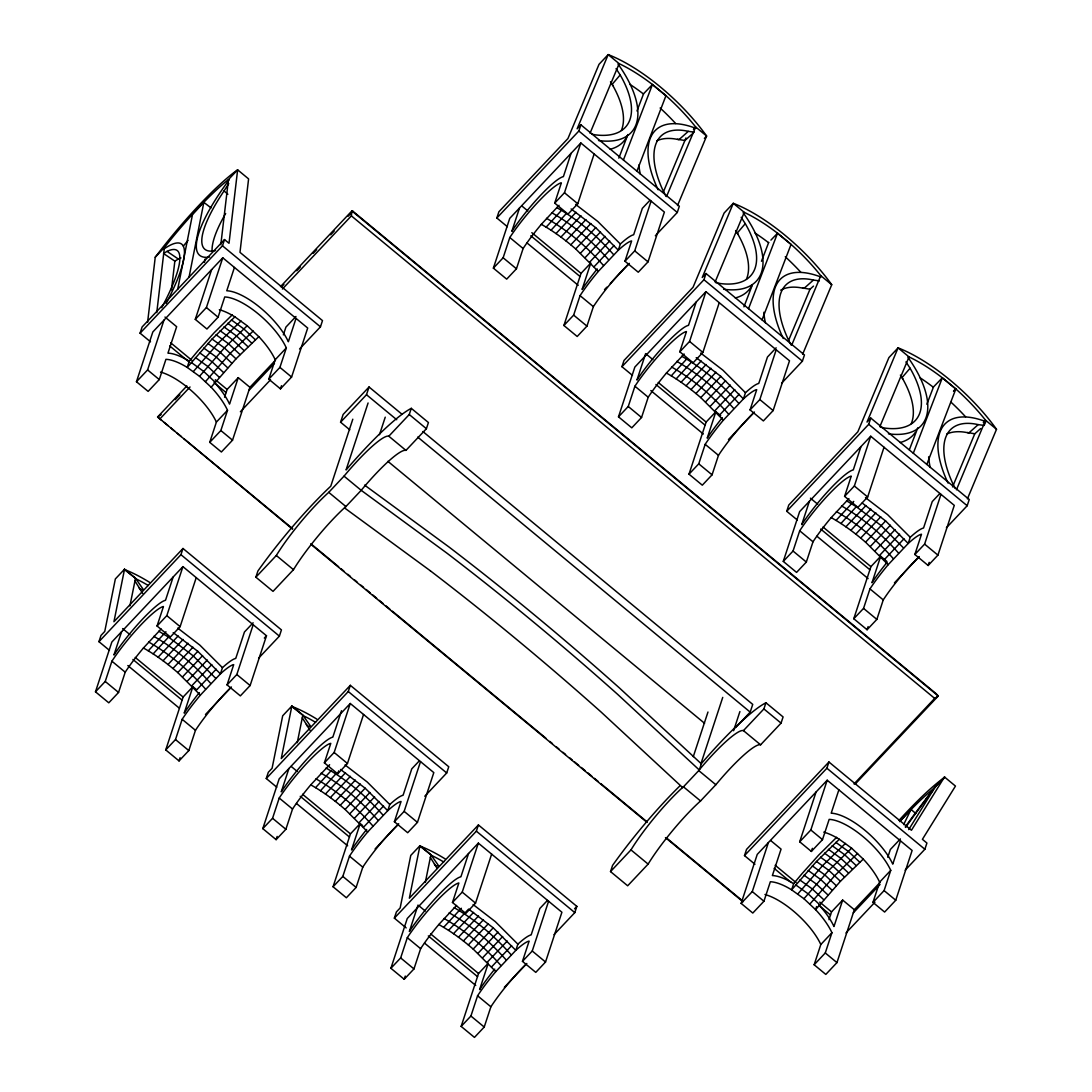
<?xml version="1.0" encoding="UTF-8"?>
<svg xmlns="http://www.w3.org/2000/svg" width="1092" height="1092" viewBox="0 0 1092 1092"><rect width="100%" height="100%" fill="white"/><g stroke="black" fill="none" stroke-linecap="round" stroke-linejoin="round"><path stroke-width="1.5" d="M282.391 289.025L351.365 215.875L351.883 210.947L352.893 211.247L936.213 693.761L938.246 696L855.159 784.124M147.597 322.331L155.241 257.221A105.842 16.899 -50.4 0 1 237.633 169.833L248.594 178.897L239.981 252.361L322.495 320.611L320.447 326.836L299.563 348.99M156.77 312.599L164.414 247.488A97.038 15.493 -50.4 0 1 192.561 214.209L203.767 202.32A97.038 15.493 -50.4 0 1 228.46 179.566L237.633 169.833L229.02 243.298L224.515 239.571L142.124 326.958L140.076 333.183L150.532 341.823M171.458 289.899L174.843 261.138L179.061 258.613M220.816 244.676L228.46 179.566M177.723 289.203L192.561 214.209L203.876 202.211L189.025 277.218M204.422 262.394L205.078 259.063M134.944 580.985L140.09 589.175L143.462 589.694L135.504 578.282L124.543 569.205L113.937 621.73L182.992 548.484L281.436 629.907L279.388 636.131L258.599 658.176M129.921 605.869L135.504 578.282L124.311 569.451A105.842 39.408 43.3 0 1 149.604 582.336M302.279 717.826L307.412 726.016L310.783 726.535L302.825 715.123L291.864 706.046L281.258 758.571L350.327 685.326L448.757 766.748L446.71 772.972L424.774 796.245M297.256 742.71L302.825 715.123L291.632 706.292A105.842 39.408 43.3 0 1 316.926 719.178M430.357 857.466L435.503 865.656L438.875 866.161L430.917 854.749L419.956 845.686L409.35 898.197L478.405 824.951L576.849 906.387L574.802 912.612L554.013 934.656M425.334 882.35L430.917 854.749L419.724 845.931A105.842 39.408 43.3 0 1 445.017 858.817M275.498 360.169L249.918 387.305L232.528 440.185L221.389 451.992L209.732 442.342L220.857 430.535L227.518 410.278A48.157 17.936 43.3 0 0 211.152 387.223L199.522 376.303L187.21 367.417A48.157 17.936 43.3 0 0 165.929 359.323L159.268 379.579L148.13 391.386L136.459 381.736L152.825 331.968L222.768 257.794L307.698 328.05L291.591 377.04L280.453 388.848L268.782 379.197L275.198 359.718L286.336 347.911A48.157 17.936 43.3 0 0 224.734 296.956L218.072 317.212L206.934 329.02L195.277 319.369L211.63 269.601M136.459 381.736L147.597 369.929L163.964 320.161M140.076 333.183L222.468 245.796L224.515 239.571M195.277 319.369L206.402 307.562L222.768 257.794M232.241 314.851L214.114 332.801L197.488 351.365L189.244 361.234L187.21 367.417L212.066 339.039L234.889 316.857L247.188 325.744L258.831 336.664A48.157 17.936 43.3 0 1 275.198 359.718M109.446 650.354L98.949 641.673L100.996 635.448L104.75 631.449L115.356 578.937L124.543 569.205M234.439 267.444L226.767 290.772A48.157 17.936 43.3 0 1 288.356 341.728L296.028 318.4M161.125 628.978L143.434 647.993A48.157 7.685 -50.4 0 0 125.211 672.194L118.55 692.451L108.791 702.811L95.482 691.809L111.848 642.028L182.924 566.639L266.489 635.762L250.123 685.53L240.363 695.891L227.068 684.889L233.715 664.618A48.157 7.685 -50.4 0 0 220.42 673.86L200.382 695.113A48.157 7.685 -50.4 0 0 182.159 719.3L175.498 739.571L165.738 749.917L179.047 760.919L188.807 750.573L195.468 730.316A48.157 7.685 -50.4 0 1 231.422 687.005M95.482 691.809L105.241 681.449L111.903 661.192A48.157 7.685 -50.4 0 1 163.459 606.51L157.057 625.989L170.366 637.005L180.125 626.644L196.232 577.654M121.608 631.681L113.937 655.009A48.157 7.685 -50.4 0 1 165.493 600.327L173.164 576.999M209.732 442.342L216.393 422.085L227.518 410.278M224.556 397.242L227.109 389.462L238.247 377.655L249.918 387.305M238.247 377.655L229.552 404.095A48.157 17.936 43.3 0 0 214.264 382.2M98.949 641.673L180.944 554.695L182.992 548.484M157.057 625.989L166.817 615.642L182.924 566.639M283.36 334.875L285.927 327.095L295.946 316.475M268.782 379.197L279.921 367.39L286.336 347.911M280.453 388.848L281.49 385.694M165.738 749.917L183.128 697.037L192.888 686.691L196.519 689.694M192.888 686.691L184.193 713.131A48.157 7.685 -50.4 0 1 199.345 692.628M179.047 760.919L180.098 757.712M253.126 622.795L244.444 632.009L235.749 658.449A48.157 7.685 -50.4 0 0 222.454 667.676L220.42 673.86L197.816 651.337L173.205 632.623M255.869 577.19L276.317 555.5A60.456 9.651 -50.4 0 1 328.747 492.356L345.891 506.538A60.456 9.651 -50.4 0 0 293.475 569.683L273.027 591.373L255.869 577.19L257.903 571.007A106.661 17.022 -50.4 0 1 330.78 486.172L352.798 419.205M227.068 684.889L236.827 674.528L253.18 624.76M349.781 429.811L340.581 422.208L343.12 414.482L369.041 386.991L401.883 414.168M340.581 422.208L366.489 394.717L369.041 386.991M368.086 402.975L346.068 469.956A106.552 17.008 -50.4 0 1 411.288 408.34L428.433 422.536L426.399 428.706L405.951 450.395A60.388 9.637 -50.4 0 0 361.193 490.322L344.581 507.944L430.385 570.829M276.767 787.196L266.271 778.514L268.318 772.29L272.085 768.29L282.691 715.779L291.864 706.046M379.484 434.712L385.244 417.171M329.62 764.7L310.756 784.834A48.157 7.685 -50.4 0 0 292.533 809.036L285.872 829.292L276.112 839.652L262.803 828.637L279.17 778.869L350.259 703.48L433.811 772.604L417.444 822.372L407.685 832.732L394.389 821.73L401.051 801.46A48.157 7.685 -50.4 0 0 387.742 810.701L367.704 831.954A48.157 7.685 -50.4 0 0 349.481 856.142L342.82 876.412L333.06 886.759L346.369 897.761L356.128 887.414L362.79 867.157A48.157 7.685 -50.4 0 1 398.744 823.846M262.803 828.637L272.563 818.29L279.224 798.034A48.157 7.685 -50.4 0 1 330.794 743.352L324.379 762.83L337.687 773.846L347.447 763.485L363.554 714.496M288.93 768.522L281.258 791.85A48.157 7.685 -50.4 0 1 332.828 737.168L341.509 710.728M328.747 492.356L344.035 476.139A60.388 9.637 -50.4 0 1 388.807 436.213L409.254 414.523L411.288 408.34M276.112 839.652L277.163 836.431M507.343 226.686L496.846 218.004L498.894 211.78L567.949 138.534L599.017 64.332L608.189 54.6A105.842 39.408 43.3 0 1 706.62 136.036L677.504 205.596M266.271 778.514L348.28 691.536L350.327 685.326M324.379 762.83L334.152 752.484L350.259 703.48M559.022 205.31L541.332 224.324A48.157 7.685 -50.4 0 0 523.109 248.526L516.448 268.782L506.688 279.142L493.379 268.141L509.746 218.359L580.835 142.97L664.386 212.094L648.02 261.862L638.26 272.222L624.965 261.22L631.626 240.963A48.157 7.685 -50.4 0 0 618.318 250.191L598.279 271.444A48.157 7.685 -50.4 0 0 580.057 295.645L573.655 315.124L563.895 325.484L577.19 336.486L586.95 326.126L593.365 306.647A48.157 7.685 -50.4 0 1 629.32 263.349M493.379 268.141L503.139 257.78L509.8 237.524A48.157 7.685 -50.4 0 1 561.37 182.842L554.709 203.098L568.004 214.1L577.764 203.754L594.13 153.986M519.505 208.012L511.834 231.34A48.157 7.685 -50.4 0 1 563.39 176.658L571.061 153.33M337.687 773.846L338.67 770.843M496.846 218.004L578.856 131.026L580.889 124.816L679.333 206.238L677.286 212.462L655.35 235.735M333.06 886.759L350.45 833.878L360.21 823.532L362.626 825.525M554.709 203.098L564.468 192.752L580.835 142.97M360.21 823.532L351.515 849.972A48.157 7.685 -50.4 0 1 366.666 829.47M419.369 760.796L411.766 768.85L403.084 795.29A48.157 7.685 -50.4 0 0 389.776 804.517L387.742 810.701L365.137 788.178L340.527 769.464M394.389 821.73L404.149 811.37L420.516 761.602M563.895 325.484L581.026 273.369L590.786 263.022L582.091 289.462A48.157 7.685 -50.4 0 1 597.242 268.96M406.169 927.913L394.362 918.14L396.41 911.929L400.163 907.93L410.769 855.418L419.956 845.686M649.945 200.286L642.342 208.34L633.66 234.78A48.157 7.685 -50.4 0 0 620.352 244.007L618.318 250.191L595.713 227.668L571.102 208.954M456.538 905.459L438.848 924.474A48.157 7.685 -50.4 0 0 420.625 948.675L413.964 968.932L404.204 979.278L390.895 968.276L407.261 918.508L478.337 843.12L561.902 912.243L545.536 962.011L535.776 972.371L522.467 961.356L529.129 941.099A48.157 7.685 -50.4 0 0 515.833 950.34L495.795 971.593A48.157 7.685 -50.4 0 0 477.573 995.781L470.911 1016.038L461.152 1026.398L474.46 1037.4L484.22 1027.04L490.881 1006.783A48.157 7.685 -50.4 0 1 526.835 963.485M390.895 968.276L400.655 957.93L407.316 937.673A48.157 7.685 -50.4 0 1 458.872 882.991L452.47 902.47L465.779 913.472L475.539 903.125L491.646 854.121M418.045 905.05L409.35 931.49A48.157 7.685 -50.4 0 1 460.906 876.808L468.577 853.48M624.965 261.22L634.725 250.86L651.091 201.092M404.204 979.278L405.255 976.071M632.459 375.389L621.949 366.707L623.996 360.483L693.065 287.237L724.119 213.036L733.292 203.303A105.842 39.408 43.3 0 1 831.735 284.725L802.62 354.299M394.362 918.14L476.358 831.176L478.405 824.951M684.124 354.013L666.434 373.027A48.157 7.685 -50.4 0 0 648.211 397.229L641.55 417.485L631.79 427.832L618.495 416.83L634.848 367.062L705.937 291.673L789.502 360.797L773.136 410.565L763.376 420.925L750.067 409.91L756.729 389.653A48.157 7.685 -50.4 0 0 743.434 398.894L723.395 420.147A48.157 7.685 -50.4 0 0 705.173 444.335L698.757 463.827L688.997 474.174L702.306 485.189L712.066 474.829L718.468 455.337A48.157 7.685 -50.4 0 1 754.436 412.039M452.47 902.47L462.23 892.123L478.337 843.12M618.495 416.83L628.255 406.483L634.916 386.227A48.157 7.685 -50.4 0 1 686.472 331.545L679.811 351.801L693.12 362.803L702.879 352.443L719.246 302.675M696.177 302.034L688.506 325.361A48.157 7.685 -50.4 0 0 636.95 380.043L645.631 353.603L652.893 359.609M621.949 366.707L703.958 279.729L706.005 273.505L804.449 354.941L802.402 361.165L781.613 383.21M461.152 1026.398L478.542 973.518L488.301 963.158L479.606 989.598A48.157 7.685 -50.4 0 1 494.758 969.109M679.811 351.801L689.571 341.441L705.937 291.673M547.447 900.422L539.857 908.476L531.162 934.916A48.157 7.685 -50.4 0 0 517.867 944.157L515.833 950.34L493.229 927.818L468.618 909.104L448.58 930.357L438.848 924.474M522.467 961.356L532.241 951.009L548.593 901.241M688.997 474.174L706.128 422.072L715.888 411.711L720.734 415.724M715.888 411.711L707.207 438.151A48.157 7.685 -50.4 0 1 722.358 417.663M776.139 347.829L767.458 357.029L758.763 383.469A48.157 7.685 -50.4 0 0 745.467 392.71L743.434 398.894L720.829 376.371L696.205 357.657M750.067 409.91L759.827 399.563L776.194 349.795M722.74 697.392L700.723 764.359A106.552 17.008 -50.4 0 1 765.929 702.757L783.087 716.939L781.053 723.122L760.605 744.812A60.388 9.637 -50.4 0 0 715.847 784.725L700.545 800.955A60.456 9.651 -50.4 0 0 648.129 864.1L627.668 885.789L610.524 871.593L612.557 865.424A106.661 17.022 -50.4 0 1 679.606 786.172M693.284 756.66L707.971 712.025M430.385 570.829A1136.322 423.15 43.3 0 1 601.078 712.025L682.691 787.632L699.303 770.01L701.337 763.827L619.724 688.219A1136.322 423.15 43.3 0 0 449.03 547.024L364.578 485.107M797.242 519.956L786.731 511.274L788.779 505.05L857.848 431.804L888.902 357.603L898.074 347.87A105.842 39.408 43.3 0 1 996.518 429.293L967.403 498.867M848.921 498.58L831.217 517.594A48.157 7.685 -50.4 0 0 812.994 541.796L806.333 562.052L796.573 572.399L783.278 561.397L799.631 511.629L870.72 436.24L954.285 505.364L937.919 555.132L928.159 565.492L914.85 554.477L921.512 534.22A48.157 7.685 -50.4 0 0 908.216 543.461L888.178 564.714A48.157 7.685 -50.4 0 0 869.955 588.902L863.554 608.394L853.78 618.741L867.089 629.743L876.849 619.396L883.251 599.904A48.157 7.685 -50.4 0 1 919.218 556.606M733.606 730.712L739.898 711.574M783.278 561.397L793.038 551.05L799.699 530.794A48.157 7.685 -50.4 0 1 851.255 476.112L844.594 496.369L857.903 507.37L867.662 497.01L884.029 447.242M809.404 501.283L801.733 524.61A48.157 7.685 -50.4 0 1 853.289 469.929L860.96 446.601M735.544 727.654L750.19 712.121L752.729 704.395L422.904 431.558M715.847 784.725L698.689 770.543A60.388 9.637 -50.4 0 1 743.447 730.616L763.895 708.94L765.929 702.757M786.731 511.274L868.741 424.297L870.788 418.072L969.232 499.508L967.184 505.733L946.395 527.777M844.594 496.369L854.353 486.008L870.72 436.24M754.954 864.25L744.498 855.609L746.546 849.385L828.937 761.998L911.451 830.261L944.498 776.999L955.459 786.076L922.412 839.325L926.917 843.051L924.869 849.262L905.145 870.188M879.906 882.609L854.326 909.732L836.95 962.612L825.811 974.419L814.154 964.768L825.279 952.961L831.94 932.704A48.157 17.936 43.3 0 0 815.574 909.65L803.944 898.73L791.632 889.843A48.157 17.936 43.3 0 0 770.351 881.749L763.936 901.241L752.798 913.048L741.14 903.398L757.247 854.394L827.19 780.22L912.12 850.477L895.754 900.245L884.616 912.052L872.958 902.402L879.62 882.145L890.744 870.338A48.157 17.936 43.3 0 0 829.156 819.382L822.494 839.639L811.356 851.446L799.699 841.796L816.052 792.028M741.14 903.398L752.279 891.591L768.386 842.587M853.78 618.741L870.911 566.639L880.684 556.278L886.731 561.288M880.684 556.278L871.989 582.718A48.157 7.685 -50.4 0 1 887.141 562.23M867.089 629.743L868.126 626.59M744.498 855.609L826.89 768.222L828.937 761.998M799.699 841.796L810.824 829.988L827.19 780.22M836.649 837.291L818.536 855.254L801.91 873.805L793.666 883.66L791.632 889.843L816.488 861.479L839.311 839.284L851.61 848.17L863.253 859.09A48.157 17.936 43.3 0 1 879.62 882.145M939.83 493.557L932.24 501.597L923.545 528.037A48.157 7.685 -50.4 0 0 910.25 537.278L908.216 543.461L885.612 520.939L862.23 503.057M811.356 851.446L812.38 848.334M838.861 789.871L831.189 813.199A48.157 17.936 43.3 0 1 892.778 864.154L900.45 840.826M914.85 554.477L924.61 544.13L940.976 494.362M928.159 565.492L929.183 562.366M816.598 906.551L815.574 909.65L840.431 881.271L863.253 859.09M814.154 964.768L820.815 944.512L831.94 932.704M828.978 919.669L831.531 911.888L842.669 900.081L854.326 909.732M842.669 900.081L833.974 926.521A48.157 17.936 43.3 0 0 818.686 904.626M887.782 857.302L890.335 849.521L900.368 838.902M872.958 902.402L884.097 890.594L890.744 870.338M618.823 158.149L627.886 134.562M636.964 110.988L643.611 93.694L652.443 84.521L665.833 95.591A97.038 36.132 43.3 0 1 695.659 126.959L706.62 136.036L704.395 138.397M623.423 159.992L652.443 84.521A97.038 36.132 43.3 0 0 619.15 63.664L608.189 54.6L577.136 128.801L580.889 124.816M636.936 171.171L665.956 95.7L652.443 84.521M743.925 306.852L752.388 284.835M761.465 261.261L768.713 242.383M748.525 308.681L777.545 233.224A97.038 36.132 43.3 0 0 744.253 212.367L733.292 203.303L702.238 277.505L706.005 273.505M762.039 319.86L791.058 244.403L777.545 233.224L770.925 240.103M909.322 449.849L917.785 427.832M926.849 404.245L933.496 386.95L942.328 377.791L955.718 388.861A97.038 36.132 43.3 0 1 985.557 420.229L996.518 429.293M913.308 453.248L942.328 377.791A97.038 36.132 43.3 0 0 909.035 356.934L898.074 347.87L867.021 422.072L870.788 418.072M926.821 464.428L955.841 388.97L942.328 377.791M590.035 133.238L619.15 63.664M663.308 192.096L685.953 137.974M666.543 196.533L695.659 126.959L693.434 129.334M715.137 281.927L744.253 212.367M788.41 340.8L809.991 289.23L813.513 286.09M791.659 345.222L820.774 275.662A97.038 36.132 43.3 0 0 790.936 244.294L777.545 233.224M879.92 426.494L909.035 356.934M952.538 486.923L974.774 433.797L980.643 428.569M956.442 489.789L985.557 420.229L983.319 422.604M903.644 824.61L911.028 809.431L915.724 813.485M908.721 829.606L935.325 786.731L944.498 776.999M215.52 250.532A95.318 25.771 -49.1 0 1 224.037 190.95L228.747 183.579M905.241 826.972A103.044 4.818 -51.6 0 1 926.125 798.73L935.325 786.731L940.185 782.09M933.264 790.062L926.125 798.73M193.366 371.539L218.223 343.161L241.032 320.98M199.522 376.303L224.365 347.925L247.188 325.744M205.501 381.572L230.357 353.207L253.18 331.012M211.152 387.223L236.008 358.845L258.831 336.664M797.788 893.966L822.645 865.587L845.454 843.406M803.944 898.73L828.787 870.351L851.61 848.17M809.923 903.999L834.779 875.634L857.602 853.453M616.065 68.605L620.174 74.952L612.148 84.371A95.236 44.608 40.4 0 1 621.389 130.371M741.168 217.308L745.276 223.655L737.25 233.074A95.236 44.608 40.4 0 1 746.491 279.074M905.951 361.875L910.073 368.222L902.033 377.641A95.236 44.608 40.4 0 1 911.274 423.641M143.434 647.993L148.266 650.805L165.957 631.79M148.266 650.805L153.167 653.876L168.509 637.1L193.134 655.814L215.738 678.337M153.167 653.876L158.108 657.193L178.146 635.94M158.108 657.193L163.063 660.742L183.101 639.489M163.063 660.742L168.004 664.509L188.042 643.256M541.332 224.324L546.164 227.136L561.506 210.36C581.04 222.318 598.471 237.551 613.636 254.668M546.164 227.136L551.064 230.207L566.407 213.431M168.004 664.509L172.918 668.468L192.956 647.215M551.064 230.207L556.005 233.538L576.044 212.285M200.382 695.113L177.778 672.59L197.816 651.337M556.005 233.538L560.96 237.073L580.999 215.834M182.555 676.876L202.593 655.623M560.96 237.073L565.902 240.841L585.94 219.588M187.223 681.285L207.262 660.032M565.902 240.841L570.816 244.799L590.854 223.546M191.769 685.817L211.807 664.564M598.279 271.444L575.675 248.921L595.713 227.668M196.164 690.431L216.202 669.178M580.453 253.208L600.491 231.954M585.121 257.63L605.159 236.377M589.666 262.148L609.705 240.895M594.062 266.762L614.1 245.509M666.434 373.027L671.266 375.839L686.622 359.063C706.142 371.021 723.573 386.24 738.738 403.371M310.756 784.834L315.588 787.646L330.931 770.87C350.464 782.827 367.895 798.061 383.06 815.178M671.266 375.839L676.166 378.91L691.523 362.135M315.588 787.646L320.488 790.717L335.831 773.941M676.166 378.91L681.108 382.227L701.146 360.974M320.488 790.717L325.43 794.034L345.468 772.781M681.108 382.227L686.063 385.776L706.101 364.523M325.43 794.034L330.385 797.583L350.423 776.33M686.063 385.776L691.018 389.544L711.056 368.291M330.385 797.583L335.326 801.351L355.364 780.097M691.018 389.544L695.932 393.502L715.97 372.249M335.326 801.351L340.24 805.309L360.292 784.056M723.395 420.147L700.791 397.625L720.829 376.371M367.704 831.954L345.099 809.431L365.137 788.178M705.568 401.911L725.607 380.658M349.877 813.717L369.915 792.464M710.237 406.32L730.275 385.067M354.545 818.126L374.597 796.873M714.782 410.851L734.82 389.598M359.091 822.658L379.129 801.405M719.164 415.465L739.202 394.212M363.486 827.272L383.524 806.019M443.68 927.285L461.37 908.271M448.58 930.357L453.521 933.674L473.559 912.421M453.521 933.674L458.476 937.223L478.514 915.97M458.476 937.223L463.418 940.99L483.456 919.737M463.418 940.99L468.332 944.935L488.37 923.682M831.217 517.594L836.049 520.406L853.753 501.392M836.049 520.406L840.949 523.477L856.305 506.702L880.916 525.416L903.521 547.938M495.795 971.593L473.191 949.071L493.229 927.818M840.949 523.477L845.891 526.794L865.929 505.541M477.968 953.357L498.007 932.104M845.891 526.794L850.845 530.343L870.884 509.09M482.637 957.766L502.675 936.513M850.845 530.343L855.8 534.111L875.839 512.858M487.182 962.298L507.22 941.045M855.8 534.111L860.714 538.069L880.753 516.816M491.577 966.911L511.616 945.658M888.178 564.714L865.574 542.192L885.612 520.939M870.351 546.478L890.389 525.225M875.02 550.887L895.058 529.634M879.565 555.418L899.603 534.165M883.96 560.032L903.999 538.779M155.241 257.221L164.414 247.488M186.855 385.954L157.603 416.98L292.342 528.978M280.494 286.65L351.883 210.947L938.246 696L934.684 698.402L854.026 783.947M175.198 399.699L179.866 394.731M281.586 286.868L283.92 284.398M296.778 270.761L300.286 267.035M313.145 253.399L316.653 249.672M330.685 234.794L334.193 231.081M348.212 216.202L352.893 211.247M159.637 419.205L190.035 386.978M248.894 390.417L274.474 363.281M240.376 411.766L270.543 379.757M264.319 638.069L266.489 635.762M604.518 289.626L606.838 287.182M610.305 283.51L628.774 263.909M205.473 714.523L230.876 687.578M728.473 439.557L753.889 412.612M375.102 848.921L398.198 824.419M574.542 908.831L576.849 906.387M610.524 871.593L630.971 849.904A60.456 9.651 -50.4 0 1 683.387 786.772L700.545 800.955M504.354 987.332L526.289 964.059M894.416 582.896L918.672 557.179M899.712 821.43L911.028 809.431M942.478 779.661L944.771 777.231A105.842 16.899 -50.4 0 0 898.921 820.488M853.316 912.844L880.056 884.479M845.959 932.964L874.965 902.183M953.507 391.154L955.718 388.861M953.644 391.264L955.841 388.97M694.266 132.173L688.301 131.354L678.924 139.694A95.318 42.752 48.3 0 0 656.783 140.841M693.092 133.224L684.889 140.527L677.477 139.257M819.369 280.876L813.417 280.057L804.026 288.397A95.318 42.752 48.3 0 0 780.684 290.172M948.033 483.073A103.29 46.328 48.3 0 1 985.762 421.608L984.165 425.443L978.2 424.624L968.822 432.964A95.318 42.752 48.3 0 0 946.668 434.111M161.166 414.578L157.603 416.98L161.534 420.243M163.527 253.494L167.035 251.392L178.351 259.036A95.236 21.335 -55.9 0 1 180.985 257.944M809.991 289.23L802.579 287.947M974.774 433.797L967.362 432.514M592 134.179L595.113 134.821A95.236 44.608 40.4 0 0 620.174 74.952M715.547 282.569L720.229 283.524A95.236 44.608 40.4 0 0 745.276 223.655M880.329 427.136L885.011 428.091A95.236 44.608 40.4 0 0 910.073 368.222M556.674 207.548L561.506 210.36M551.678 212.681C573.218 224.925 592.233 241.318 608.64 259.8M546.519 218.332C568.058 230.562 587.059 246.956 603.466 265.438M681.79 356.251L686.622 359.063M676.794 361.384C698.32 373.628 717.335 390.008 733.742 408.504M671.621 367.035C693.161 379.265 712.175 395.659 728.582 414.141M846.573 500.818L856.305 506.702M841.577 505.951C863.103 518.195 882.118 534.575 898.525 553.071M836.404 511.602C857.943 523.832 876.958 540.226 893.365 558.708M158.777 631.217L168.509 637.1M153.781 636.349C175.321 648.593 194.321 664.987 210.742 683.469M148.621 642C170.147 654.231 189.162 670.625 205.569 689.107M326.099 768.058L330.931 770.87M321.103 773.191C342.642 785.435 361.657 801.828 378.064 820.31M315.943 778.842C337.483 791.072 356.483 807.466 372.891 825.948M454.19 907.698C475.73 919.942 494.731 936.322 511.152 954.817M449.194 912.83C470.734 925.074 489.735 941.454 506.156 959.95M444.035 918.481C465.561 930.712 484.575 947.105 500.982 965.587M575.607 204.395L597.774 221.444L620.352 244.007M700.709 353.085L722.877 370.133L745.467 392.71M865.492 497.652L887.673 514.701L910.25 537.278M231.408 319.942L243.707 328.829L255.351 339.748M227.764 323.3L240.076 332.173L251.706 343.093M223.996 326.904L236.309 335.79L247.939 346.71M220.106 330.74L232.419 339.626L244.048 350.546M216.12 334.794L228.433 343.68L240.063 354.6M212.066 339.039L224.365 347.925L236.008 358.845M207.944 343.475L220.256 352.361L231.886 363.267M203.795 348.048L216.093 356.934L227.737 367.854M199.618 352.757L211.93 361.643L223.56 372.563M195.454 357.562L207.753 366.448L219.396 377.368M191.305 362.462L203.617 371.348L215.247 382.268M835.83 842.369L848.129 851.255L859.759 862.175M832.186 845.727L844.498 854.613L856.128 865.533M828.418 849.33L840.717 858.216L852.361 869.136M824.528 853.166L836.841 862.052L848.47 872.972M820.542 857.22L832.855 866.106L844.485 877.026M816.488 861.479L828.787 870.351L840.431 881.271M812.366 865.901L824.678 874.788L836.308 885.708M808.216 870.474L820.515 879.36L832.159 890.28M804.04 875.183L816.338 884.07L827.982 894.99M799.876 879.988L812.175 888.874L823.818 899.794M795.727 884.889L808.039 893.775L819.669 904.695M177.709 628.077L199.863 645.126L222.454 667.676M345.031 764.919L367.185 781.968L389.776 804.517M473.123 904.558L495.277 921.607L517.867 944.157M164.783 254.34L174.843 261.138M203.767 202.32L211.056 207.89M820.774 275.662L831.735 284.725M578.856 131.026L677.286 212.462M703.958 279.729L802.402 361.165M868.741 424.297L967.184 505.733M564.468 192.752L577.764 203.754M634.725 250.86L648.02 261.862M689.571 341.441L702.879 352.443M759.827 399.563L773.136 410.565M521.744 205.897L527.791 210.906M854.353 486.008L867.662 497.01M924.61 544.13L937.919 555.132M531.831 232.678L581.026 273.369M530.808 235.79L580.002 276.481M527.027 242.97L578.214 285.312M509.8 237.524L523.109 248.526M580.057 295.645L593.365 306.647M810.428 498.17L817.676 504.176M658.244 382.459L706.128 422.072M573.655 315.124L586.95 326.126M503.139 257.78L516.448 268.782M655.923 384.493L705.104 425.184M823.027 527.027L870.911 566.639M820.706 529.06L869.887 569.751M650.832 390.581L703.33 434.015M816.925 536.24L868.113 578.583M634.916 386.227L648.211 397.229M705.173 444.335L718.468 455.337M799.699 530.794L812.994 541.796M869.955 588.902L883.251 599.904M698.757 463.827L712.066 474.829M628.255 406.483L641.55 417.485M863.554 608.394L876.849 619.396M793.038 551.05L806.333 562.052M351.365 215.875L934.684 698.402M222.468 245.796L320.447 326.836M409.254 414.523L426.399 428.706M763.895 708.94L781.053 723.122M826.89 768.222L924.869 849.262M366.489 394.717L396.724 419.724M417.745 437.114L750.19 712.121M388.807 436.213L405.951 450.395M743.447 730.616L760.605 744.812M279.921 367.39L291.591 377.04M206.402 307.562L218.072 317.212M387.892 461.343L704.572 723.3M810.824 829.988L822.494 839.639M884.097 890.594L895.754 900.245M164.988 317.049L176.645 326.699L167.95 353.139A48.157 17.936 43.3 0 1 189.244 361.234M344.035 476.139L361.193 490.322L446.997 553.207A1136.322 423.15 43.3 0 1 617.69 694.403L699.303 770.01M170.761 342.847L191.728 360.196M215.315 379.702L227.109 389.462M770.706 840.553L781.067 849.126L772.372 875.566A48.157 17.936 43.3 0 1 793.666 883.66M169.738 345.959L189.394 362.216M214.291 382.814L226.085 392.574M775.183 865.274L796.15 882.623M819.737 902.128L831.531 911.888M774.16 868.386L791.195 882.472M820.024 906.333L830.507 915M147.597 369.929L159.268 379.579M220.857 430.535L232.528 440.185M752.279 891.591L763.936 901.241M825.279 952.961L836.95 962.612M164.155 422.413L168.1 425.662M170.721 427.832L174.652 431.094M177.273 433.265L181.217 436.513M183.838 438.684L292.711 528.746M311.084 543.939L338.629 566.734M341.25 568.905L343.871 571.075M347.816 574.324L350.436 576.494M354.368 579.756L356.988 581.927M360.933 585.175L363.554 587.346M366.175 589.516L370.106 592.779M372.741 594.949L376.672 598.198M379.293 600.368L383.224 603.63M385.858 605.801L389.789 609.049M392.41 611.22L545.891 738.178M549.822 741.441L552.456 743.611M556.388 746.86L559.008 749.03M562.94 752.292L565.574 754.463M569.505 757.712L572.126 759.882M574.747 762.052L578.692 765.315M581.313 767.485L585.244 770.734M587.865 772.904L591.809 776.166M594.43 778.337L598.361 781.585M600.982 783.756L646.901 821.73M666.584 838.014L742.656 900.955M310.729 544.185L647.051 822.399M665.451 837.619L742.956 901.733M276.317 555.5L293.475 569.683M630.971 849.904L648.129 864.1M348.28 691.536L446.71 772.972M180.944 554.695L279.388 636.131M476.358 831.176L574.802 912.612M334.152 752.484L347.447 763.485M404.149 811.37L417.444 822.372M166.817 615.642L180.125 626.644M236.827 674.528L250.123 685.53M462.23 892.123L475.539 903.125M532.241 951.009L545.536 962.011M291.168 766.407L297.215 771.416M122.632 628.569L129.88 634.575M302.552 794.266L350.45 833.878M135.231 657.425L183.128 697.037M300.245 796.3L349.426 836.991M132.91 659.459L182.105 700.149M296.464 803.48L347.652 845.822M419.246 906.046L425.293 911.042M127.819 665.56L179.006 707.903M279.224 798.034L292.533 809.036M349.481 856.142L362.79 867.157M111.903 661.192L125.211 672.194M182.159 719.3L195.468 730.316M430.644 933.892L478.542 973.518M428.323 935.94L477.518 976.63M424.542 943.119L475.73 985.462M272.563 818.29L285.872 829.292M342.82 876.412L356.128 887.414M105.241 681.449L118.55 692.451M175.498 739.571L188.807 750.573M407.316 937.673L420.625 948.675M477.573 995.781L490.881 1006.783M400.655 957.93L413.964 968.932M470.911 1016.038L484.22 1027.04M570.816 244.799L575.675 248.921M695.932 393.502L700.791 397.625M860.714 538.069L865.574 542.192M340.24 805.309L345.099 809.431M172.918 668.468L177.778 672.59M468.332 944.935L473.191 949.071M224.037 190.95L227.873 194.267M900.395 375.102L902.866 378.924M735.612 230.535L738.083 234.357M610.496 81.832L612.967 85.654M955.282 488.397L953.179 484.384A95.318 42.752 48.3 0 1 978.2 424.624M791.209 345.168L788.397 339.817A95.318 42.752 48.3 0 1 813.417 280.057M666.093 196.464L663.294 191.114A95.318 42.752 48.3 0 1 688.301 131.354M755.036 233.046A97.038 36.132 43.3 0 1 768.604 242.711M785.257 256.729A97.038 36.132 43.3 0 1 800.777 272.222M743.106 212.667A103.044 48.266 40.4 0 1 723.641 289.257M783.251 338.506A103.29 46.328 48.3 0 1 820.979 277.04M765.424 322.891A103.29 46.328 48.3 0 1 763.868 312.244M752.088 285.08A103.044 48.266 40.4 0 1 735.271 297.966M919.819 377.614A97.038 36.132 43.3 0 1 933.387 387.278M951.118 402.293A97.038 36.132 43.3 0 1 965.56 416.789M907.889 357.234A103.044 48.266 40.4 0 1 888.424 433.824M930.207 467.458A103.29 46.328 48.3 0 1 928.65 456.811M915.355 432.282A103.044 48.266 40.4 0 1 900.054 442.533M629.92 84.343A97.038 36.132 43.3 0 1 643.488 94.008M660.141 108.026A97.038 36.132 43.3 0 1 675.661 123.532M618.004 63.978A103.044 48.266 40.4 0 1 598.525 140.554M658.135 189.803A103.29 46.328 48.3 0 1 695.877 128.337M640.322 174.188A103.29 46.328 48.3 0 1 638.861 164.988M626.972 136.377A103.044 48.266 40.4 0 1 610.169 149.276M823.764 832.131A48.157 17.936 43.3 0 1 839.311 839.284M905.65 827.395A95.236 4.464 -51.6 0 1 928.309 796.505M899.699 821.607A97.038 15.493 -50.4 0 1 935.598 786.963M764.96 894.498A48.157 17.936 43.3 0 1 820.815 944.512M167.035 251.392A95.236 21.335 -55.9 0 1 161.712 307.671M212.121 251.174A95.318 25.771 -49.1 0 1 225.648 213.513M160.538 372.072A48.157 17.936 43.3 0 1 216.393 422.085M164.059 248.908A103.044 23.082 -55.9 0 1 166.161 303.399M219.342 309.705A48.157 17.936 43.3 0 1 234.889 316.857M209.568 257.002A103.29 27.928 -49.1 0 1 229.184 179.784M183.347 246.069A97.038 15.493 -50.4 0 1 188.029 240.431M306.333 724.46A95.318 25.867 46 0 1 309.964 730.234M302.593 715.356A97.038 36.132 43.3 0 1 315.602 722.344M138.998 587.633A95.318 25.867 46 0 1 142.643 593.393M135.272 578.514A97.038 36.132 43.3 0 1 148.28 585.503M434.411 864.1A95.318 25.867 46 0 1 437.182 868.454M430.685 854.995A97.038 36.132 43.3 0 1 443.693 861.97"/></g></svg>
